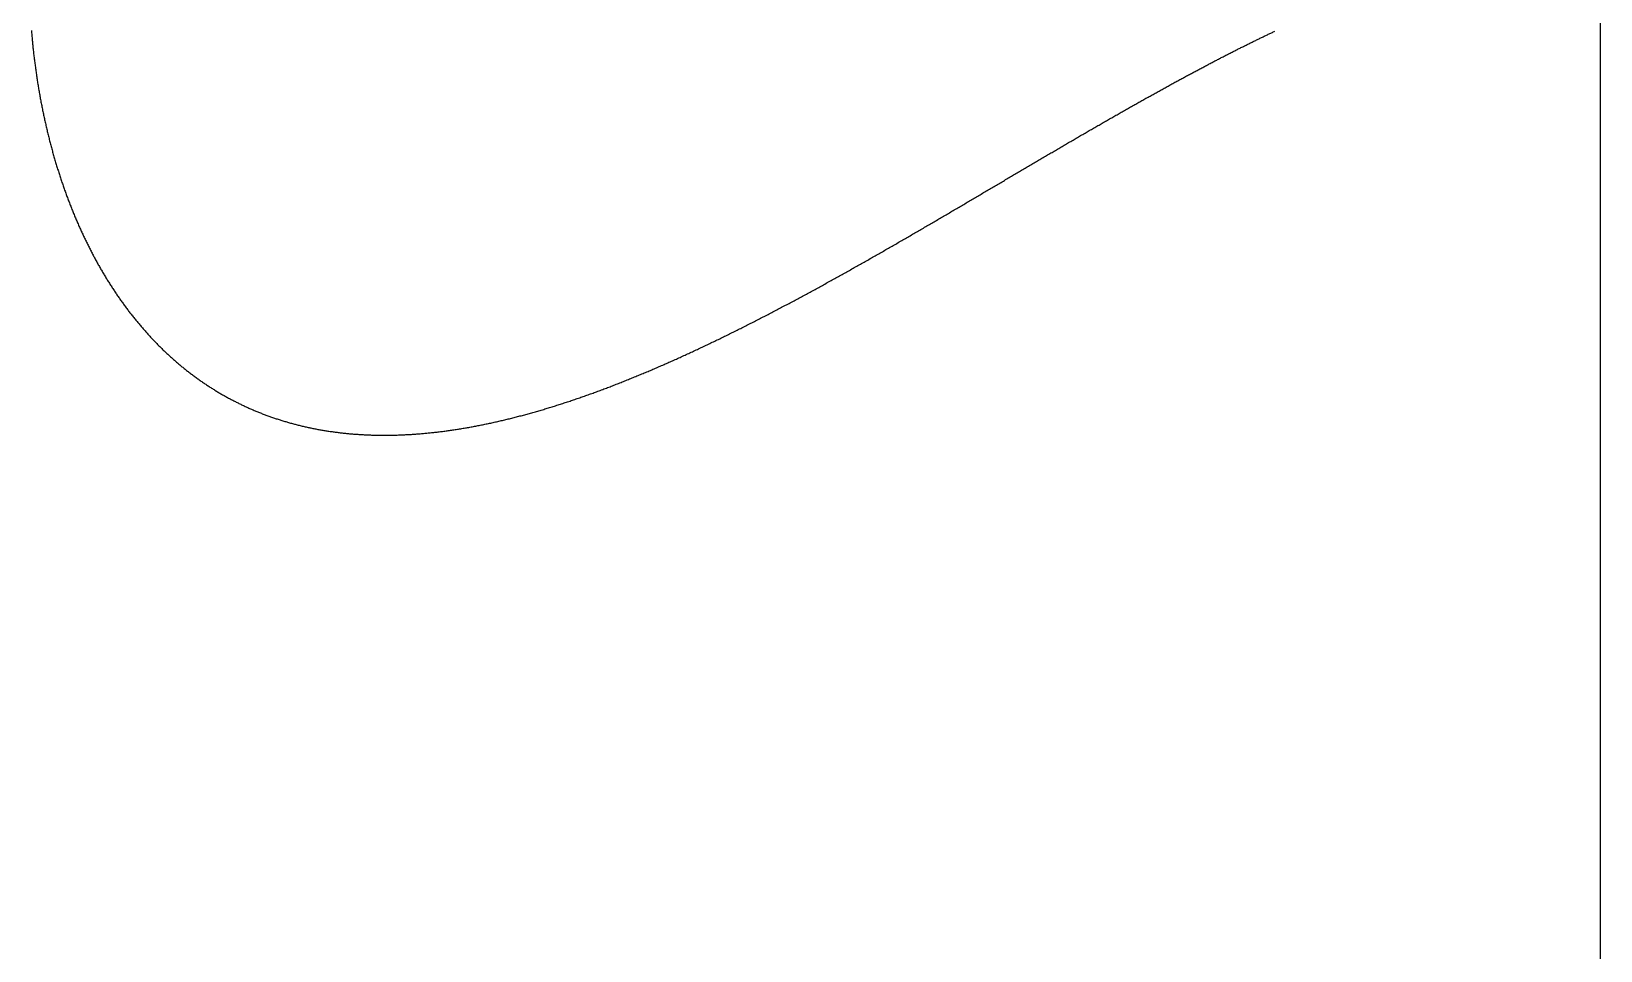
# Model space of a CAD drawing. Header units: metres. Extents: x 0 to 80, y 0 to 80.
# Drawn here: x 55.7 to 80, y 51.54 to 65.77 of the extents above; entities that cross this region are included whole.
import ezdxf

# ---------------------------------------------------------------- set-up
doc = ezdxf.new("R2010")
doc.units = ezdxf.units.M

msp = doc.modelspace()

# ---------------------------------------------------------------- linework, layer by layer
msp.add_line((80, 0), (80, 80))
at = {"layer": 'ENGRAVE'}
msp.add_lwpolyline([(55.702099, 65.785899), (55.703655, 65.766858), (55.705245, 65.747824), (55.706868, 65.728797), (55.708525, 65.709778), (55.710215, 65.690765), (55.711938, 65.67176), (55.713695, 65.652762), (55.715485, 65.633772), (55.717308, 65.61479), (55.719165, 65.595816), (55.721055, 65.57685), (55.722979, 65.557893), (55.724936, 65.538944), (55.726926, 65.520003), (55.728949, 65.501071), (55.731006, 65.482148), (55.733096, 65.463234), (55.73522, 65.444329), (55.737376, 65.425434), (55.739566, 65.406547), (55.74179, 65.387671), (55.744046, 65.368804), (55.746336, 65.349947), (55.748659, 65.3311), (55.751015, 65.312263), (55.753405, 65.293437), (55.755828, 65.274621), (55.758284, 65.255815), (55.760773, 65.23702), (55.763296, 65.218236), (55.765851, 65.199463), (55.76844, 65.180702), (55.771063, 65.161951), (55.773718, 65.143212), (55.776406, 65.124484), (55.779128, 65.105769), (55.781883, 65.087065), (55.784671, 65.068373), (55.787492, 65.049693), (55.790346, 65.031025), (55.793234, 65.01237), (55.796154, 64.993727), (55.799108, 64.975097), (55.802095, 64.95648), (55.805115, 64.937876), (55.808168, 64.919285), (55.811254, 64.900708), (55.814373, 64.882143), (55.817525, 64.863592), (55.82071, 64.845055), (55.823929, 64.826532), (55.82718, 64.808023), (55.830464, 64.789527), (55.833781, 64.771046), (55.837132, 64.75258), (55.840515, 64.734127), (55.843931, 64.71569), (55.84738, 64.697267), (55.850863, 64.678859), (55.854378, 64.660467), (55.857926, 64.642089), (55.861507, 64.623727), (55.865121, 64.60538), (55.868768, 64.587049), (55.872447, 64.568734), (55.87616, 64.550434), (55.879905, 64.532151), (55.883684, 64.513883), (55.887495, 64.495632), (55.891339, 64.477398), (55.895216, 64.45918), (55.899125, 64.440979), (55.903068, 64.422794), (55.907043, 64.404627), (55.911051, 64.386476), (55.915092, 64.368343), (55.919165, 64.350227), (55.923272, 64.332129), (55.927411, 64.314049), (55.931582, 64.295986), (55.935787, 64.277941), (55.940024, 64.259914), (55.944294, 64.241906), (55.948596, 64.223915), (55.952931, 64.205943), (55.957299, 64.18799), (55.961699, 64.170056), (55.966132, 64.15214), (55.970598, 64.134243), (55.975096, 64.116366), (55.979626, 64.098507), (55.98419, 64.080669), (55.988785, 64.062849), (55.993414, 64.045049), (55.998074, 64.027269), (56.002768, 64.009509), (56.007494, 63.991769), (56.012252, 63.97405), (56.017043, 63.95635), (56.021866, 63.938671), (56.026721, 63.921013), (56.031609, 63.903375), (56.03653, 63.885758), (56.041483, 63.868162), (56.046468, 63.850587), (56.051485, 63.833033), (56.056535, 63.815501), (56.061617, 63.79799), (56.066732, 63.780501), (56.071878, 63.763033), (56.077057, 63.745588), (56.082269, 63.728164), (56.087512, 63.710763), (56.092788, 63.693383), (56.098096, 63.676026), (56.103436, 63.658692), (56.108808, 63.64138), (56.114213, 63.624091), (56.11965, 63.606825), (56.125118, 63.589582), (56.130619, 63.572362), (56.136152, 63.555165), (56.141717, 63.537992), (56.147314, 63.520842), (56.152944, 63.503716), (56.158605, 63.486613), (56.164298, 63.469535), (56.170023, 63.45248), (56.17578, 63.43545), (56.181569, 63.418443), (56.18739, 63.401462), (56.193243, 63.384504), (56.199128, 63.367572), (56.205045, 63.350664), (56.210994, 63.333781), (56.216974, 63.316923), (56.222986, 63.30009), (56.229031, 63.283282), (56.235106, 63.2665), (56.241214, 63.249743), (56.247354, 63.233012), (56.253525, 63.216306), (56.259728, 63.199626), (56.265962, 63.182973), (56.272229, 63.166345), (56.278527, 63.149744), (56.284856, 63.133169), (56.291217, 63.11662), (56.29761, 63.100098), (56.304035, 63.083602), (56.310491, 63.067134), (56.316978, 63.050692), (56.323497, 63.034277), (56.330048, 63.01789), (56.33663, 63.00153), (56.343243, 62.985197), (56.349888, 62.968891), (56.356565, 62.952614), (56.363273, 62.936364), (56.370012, 62.920142), (56.376782, 62.903947), (56.383584, 62.887781), (56.390417, 62.871643), (56.397282, 62.855534), (56.404178, 62.839453), (56.411105, 62.8234), (56.418063, 62.807376), (56.425053, 62.791381), (56.432073, 62.775414), (56.439125, 62.759477), (56.446208, 62.743569), (56.453323, 62.72769), (56.460468, 62.71184), (56.467644, 62.69602), (56.474852, 62.680229), (56.48209, 62.664468), (56.48936, 62.648737), (56.49666, 62.633036), (56.503992, 62.617364), (56.511354, 62.601723), (56.518748, 62.586112), (56.526172, 62.570531), (56.533627, 62.554981), (56.541113, 62.539461), (56.54863, 62.523972), (56.556178, 62.508514), (56.563756, 62.493086), (56.571366, 62.47769), (56.579006, 62.462324), (56.586677, 62.44699), (56.594378, 62.431687), (56.60211, 62.416415), (56.609873, 62.401175), (56.617667, 62.385967), (56.625491, 62.37079), (56.633345, 62.355645), (56.641231, 62.340532), (56.649146, 62.325451), (56.657093, 62.310402), (56.665069, 62.295386), (56.673077, 62.280402), (56.681114, 62.26545), (56.689183, 62.250531), (56.697281, 62.235644), (56.70541, 62.22079), (56.713569, 62.205969), (56.721759, 62.191181), (56.729978, 62.176426), (56.738229, 62.161704), (56.746509, 62.147016), (56.754819, 62.13236), (56.76316, 62.117739), (56.771531, 62.10315), (56.779932, 62.088596), (56.788363, 62.074075), (56.796825, 62.059588), (56.805316, 62.045135), (56.813837, 62.030716), (56.822389, 62.016331), (56.83097, 62.00198), (56.839581, 61.987664), (56.848223, 61.973382), (56.856894, 61.959135), (56.865595, 61.944922), (56.874326, 61.930744), (56.883087, 61.916601), (56.891877, 61.902493), (56.900697, 61.888419), (56.909548, 61.874381), (56.918427, 61.860378), (56.927337, 61.84641), (56.936276, 61.832478), (56.945245, 61.818581), (56.954243, 61.80472), (56.963271, 61.790894), (56.972329, 61.777104), (56.981416, 61.76335), (56.990532, 61.749632), (56.999678, 61.735949), (57.008854, 61.722303), (57.018059, 61.708693), (57.027293, 61.69512), (57.036557, 61.681582), (57.04585, 61.668081), (57.055172, 61.654617), (57.064524, 61.641189), (57.073905, 61.627798), (57.083315, 61.614444), (57.092754, 61.601127), (57.102222, 61.587847), (57.11172, 61.574603), (57.121247, 61.561397), (57.130802, 61.548228), (57.140387, 61.535097), (57.150001, 61.522003), (57.159644, 61.508946), (57.169316, 61.495927), (57.179016, 61.482945), (57.188746, 61.470001), (57.198504, 61.457096), (57.208292, 61.444227), (57.218108, 61.431397), (57.227953, 61.418605), (57.237826, 61.405851), (57.247729, 61.393136), (57.25766, 61.380458), (57.26762, 61.367819), (57.277608, 61.355219), (57.287625, 61.342657), (57.29767, 61.330133), (57.307744, 61.317648), (57.317847, 61.305202), (57.327978, 61.292795), (57.338138, 61.280427), (57.348326, 61.268098), (57.358542, 61.255808), (57.368787, 61.243557), (57.379059, 61.231345), (57.389361, 61.219172), (57.39969, 61.207039), (57.410048, 61.194946), (57.420434, 61.182891), (57.430848, 61.170877), (57.44129, 61.158902), (57.451761, 61.146967), (57.462259, 61.135071), (57.472786, 61.123216), (57.48334, 61.1114), (57.493923, 61.099625), (57.504533, 61.087889), (57.515171, 61.076194), (57.525838, 61.064539), (57.536532, 61.052924), (57.547253, 61.04135), (57.558003, 61.029816), (57.56878, 61.018323), (57.579585, 61.00687), (57.590418, 60.995458), (57.601279, 60.984086), (57.612167, 60.972755), (57.623082, 60.961466), (57.634025, 60.950217), (57.644996, 60.939009), (57.655994, 60.927842), (57.66702, 60.916716), (57.678073, 60.905631), (57.689153, 60.894587), (57.700261, 60.883585), (57.711396, 60.872624), (57.722558, 60.861705), (57.733748, 60.850827), (57.744965, 60.83999), (57.756209, 60.829196), (57.76748, 60.818442), (57.778778, 60.807731), (57.790103, 60.797061), (57.801456, 60.786433), (57.812835, 60.775847), (57.824241, 60.765303), (57.835674, 60.754801), (57.847135, 60.744341), (57.858622, 60.733923), (57.870135, 60.723548), (57.881676, 60.713214), (57.893243, 60.702923), (57.904838, 60.692674), (57.916458, 60.682468), (57.928106, 60.672304), (57.93978, 60.662183), (57.951481, 60.652104), (57.963208, 60.642068), (57.974962, 60.632074), (57.986742, 60.622123), (57.998548, 60.612215), (58.010381, 60.60235), (58.022241, 60.592528), (58.034127, 60.582748), (58.046039, 60.573012), (58.057977, 60.563318), (58.069941, 60.553668), (58.081932, 60.544061), (58.093949, 60.534497), (58.105992, 60.524976), (58.118061, 60.515499), (58.130156, 60.506064), (58.142277, 60.496674), (58.154424, 60.487326), (58.166597, 60.478022), (58.178796, 60.468762), (58.191021, 60.459545), (58.203272, 60.450371), (58.215548, 60.441242), (58.22785, 60.432156), (58.240178, 60.423113), (58.252531, 60.414115), (58.26491, 60.40516), (58.277315, 60.396249), (58.289745, 60.387382), (58.302201, 60.378559), (58.314682, 60.36978), (58.327189, 60.361045), (58.339721, 60.352354), (58.352279, 60.343708), (58.364861, 60.335105), (58.377469, 60.326546), (58.390103, 60.318032), (58.402761, 60.309562), (58.415445, 60.301136), (58.428154, 60.292754), (58.440888, 60.284417), (58.453647, 60.276125), (58.466431, 60.267876), (58.47924, 60.259672), (58.492074, 60.251513), (58.504932, 60.243398), (58.517816, 60.235328), (58.530725, 60.227302), (58.543658, 60.219321), (58.556616, 60.211385), (58.569599, 60.203493), (58.582606, 60.195647), (58.595638, 60.187844), (58.608695, 60.180087), (58.621776, 60.172375), (58.634882, 60.164707), (58.648012, 60.157084), (58.661166, 60.149506), (58.674345, 60.141973), (58.687549, 60.134485), (58.700776, 60.127042), (58.714028, 60.119644), (58.727304, 60.112291), (58.740604, 60.104984), (58.753929, 60.097721), (58.767277, 60.090503), (58.78065, 60.083331), (58.794047, 60.076203), (58.807467, 60.069121), (58.820912, 60.062085), (58.83438, 60.055093), (58.847872, 60.048147), (58.861389, 60.041246), (58.874928, 60.03439), (58.888492, 60.027579), (58.902079, 60.020814), (58.91569, 60.014095), (58.929325, 60.00742), (58.942983, 60.000791), (58.956665, 59.994208), (58.97037, 59.98767), (58.984099, 59.981178), (58.997851, 59.974731), (59.011626, 59.968329), (59.025425, 59.961973), (59.039247, 59.955663), (59.053092, 59.949398), (59.06696, 59.943178), (59.080852, 59.937005), (59.094766, 59.930876), (59.108704, 59.924794), (59.122665, 59.918757), (59.136649, 59.912766), (59.150655, 59.90682), (59.164685, 59.90092), (59.178737, 59.895066), (59.192812, 59.889257), (59.20691, 59.883494), (59.221031, 59.877777), (59.235174, 59.872106), (59.24934, 59.86648), (59.263529, 59.8609), (59.27774, 59.855366), (59.291974, 59.849878), (59.30623, 59.844435), (59.320509, 59.839038), (59.334809, 59.833687), (59.349133, 59.828382), (59.363478, 59.823122), (59.377846, 59.817908), (59.392236, 59.81274), (59.406648, 59.807618), (59.421083, 59.802542), (59.435539, 59.797511), (59.450017, 59.792527), (59.464518, 59.787588), (59.47904, 59.782695), (59.493584, 59.777848), (59.50815, 59.773046), (59.522738, 59.768291), (59.537348, 59.763581), (59.551979, 59.758917), (59.566632, 59.754299), (59.581307, 59.749727), (59.596003, 59.745201), (59.610721, 59.74072), (59.62546, 59.736286), (59.640221, 59.731897), (59.655003, 59.727554), (59.669806, 59.723257), (59.684631, 59.719005), (59.699477, 59.7148), (59.714344, 59.71064), (59.729233, 59.706526), (59.744142, 59.702458), (59.759073, 59.698436), (59.774025, 59.694459), (59.788997, 59.690528), (59.803991, 59.686643), (59.819006, 59.682804), (59.834041, 59.679011), (59.849097, 59.675263), (59.864174, 59.671561), (59.879272, 59.667905), (59.89439, 59.664294), (59.909529, 59.660729), (59.924689, 59.65721), (59.939869, 59.653737), (59.95507, 59.650309), (59.970291, 59.646927), (59.985532, 59.643591), (60.000794, 59.6403), (60.016076, 59.637055), (60.031379, 59.633856), (60.046701, 59.630702), (60.062044, 59.627593), (60.077407, 59.624531), (60.09279, 59.621514), (60.108193, 59.618542), (60.123616, 59.615616), (60.139059, 59.612735), (60.154522, 59.6099), (60.170004, 59.607111), (60.185507, 59.604366), (60.201029, 59.601668), (60.216571, 59.599015), (60.232132, 59.596407), (60.247713, 59.593844), (60.263314, 59.591327), (60.278934, 59.588855), (60.294574, 59.586429), (60.310233, 59.584048), (60.325911, 59.581712), (60.341609, 59.579421), (60.357326, 59.577176), (60.373062, 59.574976), (60.388817, 59.572821), (60.404592, 59.570711), (60.420385, 59.568646), (60.436198, 59.566626), (60.45203, 59.564652), (60.46788, 59.562723), (60.48375, 59.560838), (60.499638, 59.558999), (60.515545, 59.557204), (60.53147, 59.555455), (60.547415, 59.55375), (60.563378, 59.552091), (60.57936, 59.550476), (60.59536, 59.548906), (60.611379, 59.547381), (60.627416, 59.545901), (60.643471, 59.544465), (60.659545, 59.543075), (60.675637, 59.541729), (60.691748, 59.540427), (60.707876, 59.53917), (60.724023, 59.537958), (60.740188, 59.53679), (60.756371, 59.535667), (60.772572, 59.534589), (60.788791, 59.533555), (60.805028, 59.532565), (60.821282, 59.531619), (60.837555, 59.530719), (60.853845, 59.529862), (60.870153, 59.52905), (60.886479, 59.528281), (60.902822, 59.527558), (60.919182, 59.526878), (60.935561, 59.526242), (60.951956, 59.525651), (60.96837, 59.525103), (60.9848, 59.5246), (61.001248, 59.524141), (61.017713, 59.523725), (61.034195, 59.523354), (61.050695, 59.523026), (61.067211, 59.522742), (61.083745, 59.522502), (61.100295, 59.522306), (61.116863, 59.522153), (61.133447, 59.522044), (61.150049, 59.521979), (61.166667, 59.521957), (61.183302, 59.521979), (61.199953, 59.522044), (61.216621, 59.522153), (61.233306, 59.522305), (61.250008, 59.5225), (61.266725, 59.522739), (61.28346, 59.523021), (61.30021, 59.523346), (61.316977, 59.523715), (61.333761, 59.524126), (61.35056, 59.524581), (61.367376, 59.525078), (61.384208, 59.525619), (61.401056, 59.526202), (61.41792, 59.526828), (61.4348, 59.527498), (61.451696, 59.52821), (61.468608, 59.528964), (61.485536, 59.529762), (61.502479, 59.530602), (61.519439, 59.531484), (61.536414, 59.532409), (61.553404, 59.533377), (61.57041, 59.534387), (61.587432, 59.535439), (61.604469, 59.536534), (61.621522, 59.53767), (61.638589, 59.53885), (61.655673, 59.540071), (61.672771, 59.541334), (61.689885, 59.542639), (61.707014, 59.543987), (61.724158, 59.545376), (61.741317, 59.546807), (61.758491, 59.54828), (61.77568, 59.549795), (61.792884, 59.551351), (61.810102, 59.552949), (61.827336, 59.554589), (61.844584, 59.55627), (61.861847, 59.557992), (61.879125, 59.559756), (61.896417, 59.561562), (61.913723, 59.563408), (61.931045, 59.565296), (61.94838, 59.567225), (61.96573, 59.569195), (61.983094, 59.571206), (62.000473, 59.573259), (62.017866, 59.575352), (62.035273, 59.577486), (62.052694, 59.57966), (62.070129, 59.581876), (62.087578, 59.584132), (62.105041, 59.586428), (62.122518, 59.588766), (62.140009, 59.591143), (62.157513, 59.593561), (62.175032, 59.59602), (62.192564, 59.598518), (62.210109, 59.601057), (62.227668, 59.603636), (62.245241, 59.606255), (62.262827, 59.608915), (62.280427, 59.611614), (62.29804, 59.614352), (62.315666, 59.617131), (62.333306, 59.61995), (62.350958, 59.622808), (62.368624, 59.625706), (62.386303, 59.628643), (62.403995, 59.631619), (62.4217, 59.634636), (62.439418, 59.637691), (62.457149, 59.640786), (62.474893, 59.643919), (62.492649, 59.647092), (62.510418, 59.650304), (62.5282, 59.653555), (62.545994, 59.656845), (62.563801, 59.660174), (62.58162, 59.663541), (62.599452, 59.666947), (62.617297, 59.670391), (62.635153, 59.673875), (62.653022, 59.677396), (62.670903, 59.680956), (62.688796, 59.684554), (62.706702, 59.688191), (62.724619, 59.691865), (62.742549, 59.695578), (62.76049, 59.699328), (62.778443, 59.703117), (62.796409, 59.706943), (62.814385, 59.710807), (62.832374, 59.714709), (62.850374, 59.718648), (62.868386, 59.722625), (62.88641, 59.72664), (62.904445, 59.730691), (62.922492, 59.73478), (62.94055, 59.738906), (62.958619, 59.74307), (62.976699, 59.74727), (62.994791, 59.751507), (63.012894, 59.755782), (63.031008, 59.760093), (63.049134, 59.76444), (63.06727, 59.768825), (63.085417, 59.773245), (63.103575, 59.777703), (63.121744, 59.782197), (63.139924, 59.786727), (63.158114, 59.791293), (63.176315, 59.795895), (63.194527, 59.800534), (63.21275, 59.805208), (63.230983, 59.809918), (63.249226, 59.814665), (63.26748, 59.819446), (63.285744, 59.824264), (63.304018, 59.829117), (63.322303, 59.834005), (63.340598, 59.838929), (63.358903, 59.843888), (63.377218, 59.848883), (63.395543, 59.853912), (63.413878, 59.858976), (63.432223, 59.864076), (63.450578, 59.86921), (63.468943, 59.874379), (63.487317, 59.879583), (63.505701, 59.884821), (63.524095, 59.890094), (63.542498, 59.895401), (63.560911, 59.900742), (63.579333, 59.906118), (63.597765, 59.911528), (63.616205, 59.916972), (63.634656, 59.922449), (63.653115, 59.927961), (63.671584, 59.933506), (63.690062, 59.939086), (63.708549, 59.944698), (63.727045, 59.950344), (63.745549, 59.956024), (63.764063, 59.961737), (63.782586, 59.967483), (63.801117, 59.973262), (63.819657, 59.979075), (63.838206, 59.98492), (63.856763, 59.990798), (63.875329, 59.996709), (63.893904, 60.002652), (63.912487, 60.008628), (63.931078, 60.014637), (63.949678, 60.020678), (63.968285, 60.026751), (63.986902, 60.032856), (64.005526, 60.038993), (64.024158, 60.045163), (64.042799, 60.051364), (64.061447, 60.057597), (64.080103, 60.063862), (64.098768, 60.070158), (64.11744, 60.076486), (64.13612, 60.082845), (64.154807, 60.089236), (64.173502, 60.095658), (64.192205, 60.102111), (64.210915, 60.108595), (64.229633, 60.115109), (64.248358, 60.121655), (64.267091, 60.128231), (64.285831, 60.134838), (64.304578, 60.141476), (64.323332, 60.148144), (64.342094, 60.154842), (64.360862, 60.161571), (64.379638, 60.168329), (64.398421, 60.175118), (64.41721, 60.181936), (64.436006, 60.188785), (64.45481, 60.195663), (64.473619, 60.20257), (64.492436, 60.209507), (64.511259, 60.216474), (64.530089, 60.22347), (64.548925, 60.230495), (64.567768, 60.237549), (64.586617, 60.244632), (64.605472, 60.251744), (64.624334, 60.258885), (64.643202, 60.266055), (64.662076, 60.273253), (64.680956, 60.280479), (64.699842, 60.287734), (64.718735, 60.295018), (64.737633, 60.302329), (64.756537, 60.309669), (64.775447, 60.317036), (64.794362, 60.324431), (64.813283, 60.331854), (64.83221, 60.339305), (64.851143, 60.346783), (64.870081, 60.354289), (64.889025, 60.361822), (64.907974, 60.369382), (64.926928, 60.37697), (64.945888, 60.384584), (64.964852, 60.392225), (64.983822, 60.399893), (65.002798, 60.407588), (65.021778, 60.415309), (65.040763, 60.423057), (65.059753, 60.430831), (65.078748, 60.438632), (65.097748, 60.446458), (65.116753, 60.454311), (65.135763, 60.46219), (65.154777, 60.470094), (65.173795, 60.478024), (65.192819, 60.48598), (65.211846, 60.493961), (65.230879, 60.501968), (65.249915, 60.509999), (65.268956, 60.518056), (65.288001, 60.526139), (65.30705, 60.534246), (65.326104, 60.542378), (65.345161, 60.550534), (65.364223, 60.558716), (65.383289, 60.566921), (65.402358, 60.575152), (65.421431, 60.583406), (65.440508, 60.591685), (65.459589, 60.599987), (65.478674, 60.608314), (65.497762, 60.616665), (65.516854, 60.625039), (65.535949, 60.633437), (65.555047, 60.641858), (65.574149, 60.650303), (65.593255, 60.658772), (65.612363, 60.667263), (65.631475, 60.675777), (65.65059, 60.684315), (65.669708, 60.692875), (65.688829, 60.701458), (65.707953, 60.710063), (65.727081, 60.718691), (65.74621, 60.727342), (65.765343, 60.736015), (65.784478, 60.74471), (65.803617, 60.753427), (65.822757, 60.762165), (65.841901, 60.770926), (65.861046, 60.779709), (65.880195, 60.788513), (65.899345, 60.797338), (65.918498, 60.806185), (65.937654, 60.815054), (65.956811, 60.823943), (65.975971, 60.832853), (65.995133, 60.841785), (66.014297, 60.850737), (66.033462, 60.85971), (66.05263, 60.868703), (66.0718, 60.877717), (66.090971, 60.886751), (66.110144, 60.895805), (66.129319, 60.90488), (66.148496, 60.913974), (66.167674, 60.923089), (66.186853, 60.932223), (66.206034, 60.941377), (66.225217, 60.95055), (66.244401, 60.959743), (66.263586, 60.968955), (66.282772, 60.978187), (66.30196, 60.987437), (66.321148, 60.996707), (66.340338, 61.005995), (66.359529, 61.015302), (66.37872, 61.024627), (66.397913, 61.033972), (66.417106, 61.043334), (66.4363, 61.052715), (66.455495, 61.062114), (66.47469, 61.071531), (66.493886, 61.080966), (66.513083, 61.090418), (66.53228, 61.099889), (66.551477, 61.109377), (66.570675, 61.118882), (66.589873, 61.128405), (66.609071, 61.137945), (66.62827, 61.147502), (66.647468, 61.157076), (66.666667, 61.166667), (66.685865, 61.176274), (66.705064, 61.185899), (66.724262, 61.195539), (66.743461, 61.205197), (66.762659, 61.21487), (66.781856, 61.22456), (66.801054, 61.234266), (66.820251, 61.243987), (66.839447, 61.253725), (66.858643, 61.263478), (66.877839, 61.273247), (66.897033, 61.283031), (66.916227, 61.292831), (66.935421, 61.302645), (66.954613, 61.312475), (66.973805, 61.32232), (66.992995, 61.33218), (67.012185, 61.342055), (67.031374, 61.351944), (67.050561, 61.361847), (67.069747, 61.371766), (67.088933, 61.381698), (67.108116, 61.391645), (67.127299, 61.401605), (67.14648, 61.41158), (67.16566, 61.421568), (67.184838, 61.43157), (67.204014, 61.441586), (67.223189, 61.451615), (67.242362, 61.461657), (67.261534, 61.471713), (67.280703, 61.481782), (67.299871, 61.491864), (67.319037, 61.501959), (67.338201, 61.512066), (67.357362, 61.522186), (67.376522, 61.532319), (67.39568, 61.542464), (67.414835, 61.552621), (67.433988, 61.56279), (67.453139, 61.572972), (67.472287, 61.583165), (67.491433, 61.593371), (67.510576, 61.603588), (67.529717, 61.613816), (67.548855, 61.624056), (67.56799, 61.634307), (67.587123, 61.64457), (67.606253, 61.654844), (67.62538, 61.665128), (67.644504, 61.675424), (67.663625, 61.68573), (67.682743, 61.696047), (67.701858, 61.706374), (67.72097, 61.716712), (67.740079, 61.72706), (67.759184, 61.737419), (67.778286, 61.747787), (67.797385, 61.758165), (67.81648, 61.768553), (67.835571, 61.778951), (67.85466, 61.789359), (67.873744, 61.799775), (67.892825, 61.810201), (67.911902, 61.820637), (67.930975, 61.831081), (67.950045, 61.841535), (67.96911, 61.851997), (67.988172, 61.862468), (68.007229, 61.872948), (68.026283, 61.883436), (68.045332, 61.893933), (68.064377, 61.904438), (68.083418, 61.914951), (68.102455, 61.925472), (68.121487, 61.936001), (68.140515, 61.946538), (68.159538, 61.957083), (68.178557, 61.967635), (68.197571, 61.978195), (68.21658, 61.988762), (68.235585, 61.999336), (68.254585, 62.009918), (68.27358, 62.020506), (68.29257, 62.031102), (68.311555, 62.041704), (68.330536, 62.052312), (68.349511, 62.062928), (68.368481, 62.073549), (68.387446, 62.084178), (68.406405, 62.094812), (68.42536, 62.105452), (68.444309, 62.116098), (68.463252, 62.12675), (68.48219, 62.137408), (68.501123, 62.148072), (68.52005, 62.158741), (68.538971, 62.169415), (68.557887, 62.180095), (68.576797, 62.190779), (68.595701, 62.201469), (68.614599, 62.212164), (68.633491, 62.222863), (68.652377, 62.233568), (68.671257, 62.244277), (68.690132, 62.25499), (68.708999, 62.265707), (68.727861, 62.276429), (68.746717, 62.287155), (68.765566, 62.297885), (68.784408, 62.308619), (68.803245, 62.319357), (68.822074, 62.330098), (68.840897, 62.340843), (68.859714, 62.351591), (68.878524, 62.362343), (68.897327, 62.373098), (68.916123, 62.383856), (68.934913, 62.394617), (68.953695, 62.405381), (68.972471, 62.416147), (68.991239, 62.426916), (69.010001, 62.437688), (69.028755, 62.448462), (69.047502, 62.459239), (69.066242, 62.470018), (69.084975, 62.480798), (69.1037, 62.491581), (69.122418, 62.502366), (69.141128, 62.513152), (69.159831, 62.52394), (69.178526, 62.534729), (69.197214, 62.54552), (69.215894, 62.556313), (69.234566, 62.567106), (69.25323, 62.5779), (69.271886, 62.588696), (69.290535, 62.599492), (69.309175, 62.610289), (69.327808, 62.621087), (69.346432, 62.631885), (69.365048, 62.642684), (69.383656, 62.653483), (69.402255, 62.664282), (69.420847, 62.675081), (69.43943, 62.68588), (69.458004, 62.696679), (69.47657, 62.707478), (69.495127, 62.718277), (69.513676, 62.729075), (69.532216, 62.739872), (69.550748, 62.750669), (69.56927, 62.761465), (69.587784, 62.77226), (69.606289, 62.783054), (69.624785, 62.793847), (69.643272, 62.804639), (69.661749, 62.815429), (69.680218, 62.826218), (69.698678, 62.837005), (69.717128, 62.847791), (69.735569, 62.858575), (69.754, 62.869357), (69.772423, 62.880137), (69.790835, 62.890915), (69.809239, 62.901691), (69.827632, 62.912465), (69.846016, 62.923236), (69.864391, 62.934005), (69.882755, 62.944771), (69.90111, 62.955534), (69.919455, 62.966295), (69.93779, 62.977053), (69.956115, 62.987807), (69.97443, 62.998559), (69.992735, 63.009307), (70.01103, 63.020052), (70.029315, 63.030793), (70.047589, 63.041531), (70.065854, 63.052265), (70.084107, 63.062996), (70.102351, 63.073722), (70.120584, 63.084445), (70.138806, 63.095163), (70.157018, 63.105878), (70.175219, 63.116588), (70.19341, 63.127294), (70.211589, 63.137995), (70.229758, 63.148692), (70.247916, 63.159384), (70.266064, 63.170071), (70.2842, 63.180753), (70.302325, 63.19143), (70.320439, 63.202103), (70.338542, 63.21277), (70.356634, 63.223431), (70.374715, 63.234088), (70.392784, 63.244738), (70.410842, 63.255384), (70.428888, 63.266023), (70.446923, 63.276657), (70.464947, 63.287285), (70.482959, 63.297907), (70.500959, 63.308522), (70.518948, 63.319132), (70.536925, 63.329735), (70.55489, 63.340332), (70.572843, 63.350923), (70.590785, 63.361506), (70.608714, 63.372083), (70.626632, 63.382654), (70.644537, 63.393217), (70.66243, 63.403774), (70.680311, 63.414323), (70.69818, 63.424866), (70.716037, 63.435401), (70.733881, 63.445928), (70.751713, 63.456448), (70.769532, 63.466961), (70.787339, 63.477466), (70.805134, 63.487963), (70.822915, 63.498453), (70.840684, 63.508934), (70.858441, 63.519408), (70.876184, 63.529873), (70.893915, 63.54033), (70.911633, 63.550779), (70.929338, 63.561219), (70.94703, 63.571651), (70.964709, 63.582074), (70.982375, 63.592489), (71.000028, 63.602895), (71.017667, 63.613292), (71.035293, 63.62368), (71.052906, 63.634059), (71.070506, 63.644429), (71.088092, 63.654789), (71.105665, 63.665141), (71.123224, 63.675483), (71.14077, 63.685815), (71.158302, 63.696138), (71.17582, 63.706451), (71.193325, 63.716754), (71.210815, 63.727048), (71.228292, 63.737331), (71.245755, 63.747604), (71.263204, 63.757868), (71.28064, 63.768121), (71.298061, 63.778364), (71.315468, 63.788596), (71.33286, 63.798818), (71.350239, 63.809029), (71.367603, 63.81923), (71.384953, 63.82942), (71.402289, 63.839599), (71.41961, 63.849767), (71.436917, 63.859924), (71.454209, 63.87007), (71.471486, 63.880205), (71.488749, 63.890329), (71.505998, 63.900441), (71.523231, 63.910542), (71.54045, 63.920632), (71.557654, 63.930709), (71.574843, 63.940775), (71.592017, 63.95083), (71.609176, 63.960872), (71.62632, 63.970903), (71.643448, 63.980921), (71.660562, 63.990928), (71.677661, 64.000922), (71.694744, 64.010904), (71.711812, 64.020873), (71.728864, 64.030831), (71.745901, 64.040775), (71.762923, 64.050707), (71.779929, 64.060627), (71.79692, 64.070533), (71.813895, 64.080427), (71.830854, 64.090308), (71.847797, 64.100176), (71.864725, 64.110031), (71.881637, 64.119873), (71.898533, 64.129701), (71.915413, 64.139517), (71.932277, 64.149318), (71.949125, 64.159107), (71.965957, 64.168882), (71.982773, 64.178643), (71.999572, 64.188391), (72.016356, 64.198124), (72.033123, 64.207844), (72.049874, 64.21755), (72.066608, 64.227242), (72.083326, 64.23692), (72.100027, 64.246584), (72.116712, 64.256234), (72.13338, 64.265869), (72.150032, 64.27549), (72.166667, 64.285097), (72.183285, 64.294689), (72.199886, 64.304266), (72.216471, 64.313829), (72.233038, 64.323377), (72.249589, 64.33291), (72.266122, 64.342429), (72.282639, 64.351932), (72.299138, 64.361421), (72.31562, 64.370894), (72.332085, 64.380352), (72.348533, 64.389795), (72.364964, 64.399223), (72.381377, 64.408635), (72.397773, 64.418032), (72.414151, 64.427414), (72.430512, 64.43678), (72.446855, 64.44613), (72.46318, 64.455464), (72.479488, 64.464783), (72.495779, 64.474086), (72.512051, 64.483373), (72.528306, 64.492644), (72.544543, 64.501899), (72.560761, 64.511137), (72.576962, 64.52036), (72.593145, 64.529567), (72.60931, 64.538757), (72.625457, 64.54793), (72.641586, 64.557088), (72.657696, 64.566229), (72.673788, 64.575353), (72.689862, 64.58446), (72.705918, 64.593551), (72.721955, 64.602626), (72.737974, 64.611683), (72.753974, 64.620724), (72.769955, 64.629747), (72.785918, 64.638754), (72.801863, 64.647743), (72.817789, 64.656716), (72.833696, 64.665671), (72.849584, 64.674609), (72.865453, 64.68353), (72.881304, 64.692433), (72.897135, 64.701319), (72.912948, 64.710187), (72.928741, 64.719038), (72.944516, 64.727871), (72.960271, 64.736687), (72.976007, 64.745485), (72.991724, 64.754265), (73.007422, 64.763028), (73.023101, 64.771772), (73.03876, 64.780499), (73.054399, 64.789207), (73.070019, 64.797898), (73.08562, 64.80657), (73.101201, 64.815225), (73.116763, 64.823861), (73.132304, 64.832479), (73.147827, 64.841078), (73.163329, 64.849659), (73.178812, 64.858222), (73.194274, 64.866766), (73.209717, 64.875292), (73.22514, 64.883799), (73.240543, 64.892288), (73.255926, 64.900758), (73.271289, 64.909209), (73.286632, 64.917641), (73.301955, 64.926055), (73.317257, 64.934449), (73.332539, 64.942825), (73.347801, 64.951182), (73.363042, 64.959519), (73.378263, 64.967838), (73.393464, 64.976137), (73.408644, 64.984418), (73.423804, 64.992679), (73.438943, 65.000921), (73.454061, 65.009143), (73.469159, 65.017347), (73.484236, 65.02553), (73.499292, 65.033695), (73.514328, 65.041839), (73.529342, 65.049965), (73.544336, 65.058071), (73.559309, 65.066157), (73.57426, 65.074223), (73.589191, 65.08227), (73.604101, 65.090297), (73.618989, 65.098304), (73.633856, 65.106291), (73.648702, 65.114259), (73.663527, 65.122206), (73.678331, 65.130134), (73.693113, 65.138041), (73.707873, 65.145929), (73.722613, 65.153796), (73.73733, 65.161644), (73.752027, 65.169471), (73.766701, 65.177278), (73.781354, 65.185064), (73.795986, 65.192831), (73.810595, 65.200577), (73.825183, 65.208303), (73.839749, 65.216008), (73.854293, 65.223693), (73.868816, 65.231357), (73.883316, 65.239001), (73.897794, 65.246625), (73.912251, 65.254227), (73.926685, 65.26181), (73.941097, 65.269371), (73.955487, 65.276912), (73.969855, 65.284432), (73.984201, 65.291932), (73.998524, 65.29941), (74.012825, 65.306868), (74.027103, 65.314305), (74.041359, 65.321721), (74.055593, 65.329117), (74.069804, 65.336491), (74.083993, 65.343844), (74.098159, 65.351177), (74.112302, 65.358488), (74.126423, 65.365778), (74.140521, 65.373047), (74.154596, 65.380296), (74.168649, 65.387522), (74.182678, 65.394728), (74.196685, 65.401913), (74.210669, 65.409076), (74.224629, 65.416218), (74.238567, 65.423339), (74.252482, 65.430438), (74.266373, 65.437516), (74.280242, 65.444573), (74.294087, 65.451609), (74.307909, 65.458623), (74.321707, 65.465615), (74.335483, 65.472586), (74.349235, 65.479536), (74.362963, 65.486464), (74.376669, 65.49337), (74.39035, 65.500255), (74.404008, 65.507119), (74.417643, 65.513961), (74.431254, 65.520781), (74.444841, 65.527579), (74.458405, 65.534356), (74.471945, 65.541111), (74.485461, 65.547845), (74.498953, 65.554557), (74.512422, 65.561247), (74.525866, 65.567915), (74.539287, 65.574562), (74.552683, 65.581186), (74.566056, 65.587789), (74.579404, 65.59437), (74.592729, 65.60093), (74.606029, 65.607467), (74.619305, 65.613982), (74.632557, 65.620476), (74.645785, 65.626948), (74.658988, 65.633397), (74.672167, 65.639825), (74.685322, 65.646231), (74.698452, 65.652615), (74.711557, 65.658977), (74.724639, 65.665317), (74.737695, 65.671635), (74.750727, 65.67793), (74.763735, 65.684204), (74.776717, 65.690456), (74.789675, 65.696686), (74.802609, 65.702893), (74.815517, 65.709079), (74.828401, 65.715242), (74.84126, 65.721384), (74.854094, 65.727503), (74.866903, 65.7336), (74.879687, 65.739675), (74.892446, 65.745728), (74.90518, 65.751758), (74.917888, 65.757767), (74.930572, 65.763753), (74.943231, 65.769717), (74.955864, 65.775659)], dxfattribs=at)

doc.saveas('drawing.dxf')
